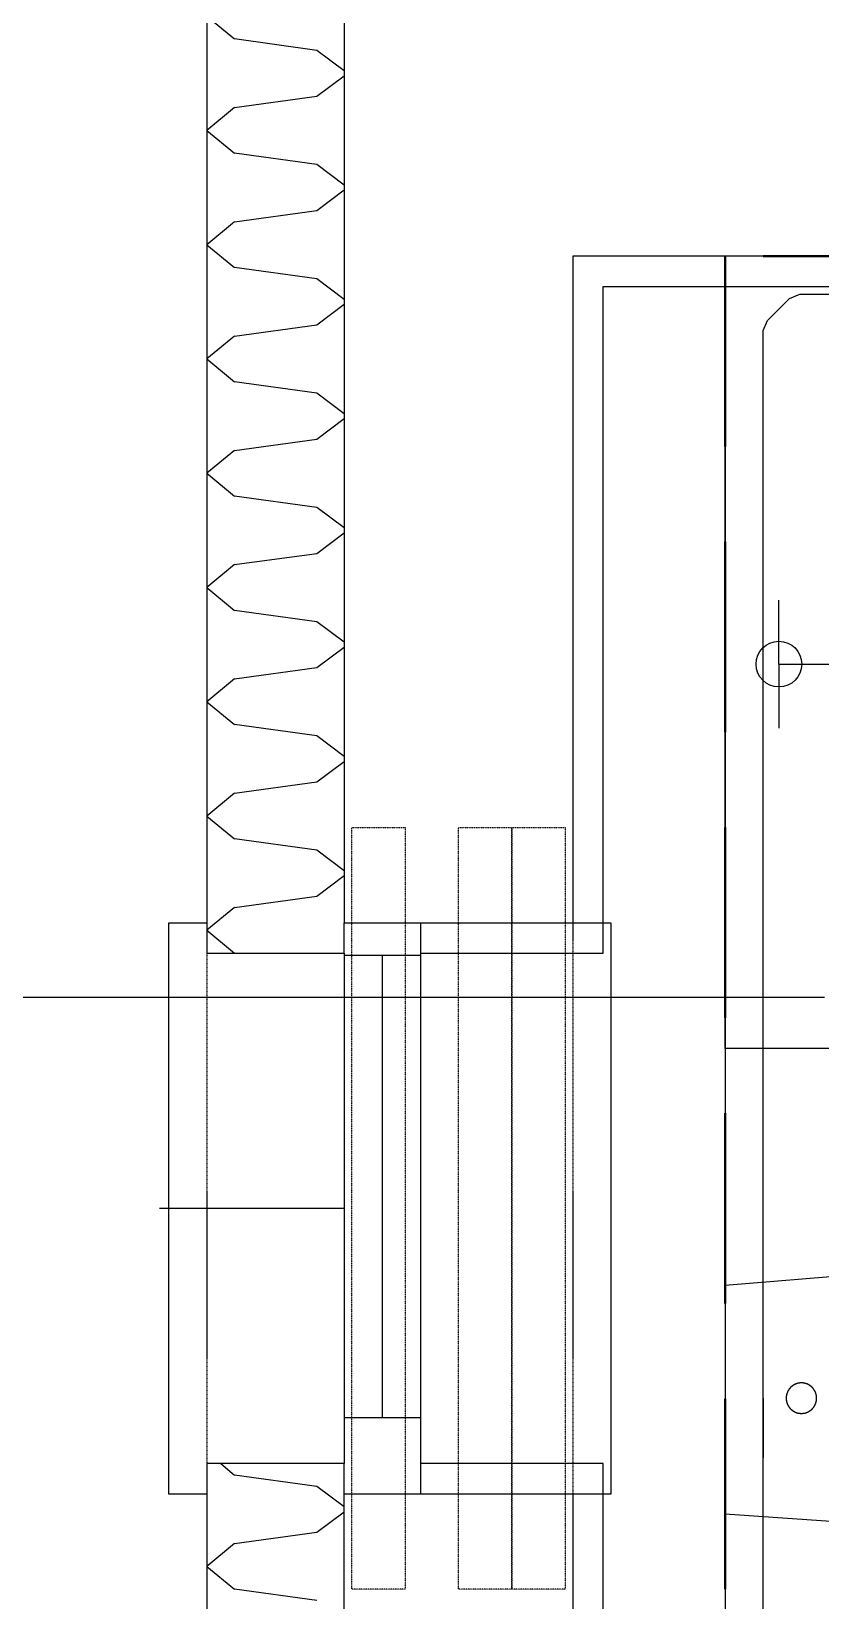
# Model space of a CAD drawing. Header units: millimetres. Extents: x 90740 to 167944, y -39332 to 25855.
# Drawn here: x 99107 to 100143, y 1288 to 3347 of the extents above; entities that cross this region are included whole.
import ezdxf

# ---------------------------------------------------------------- set-up
doc = ezdxf.new("R2010")
doc.units = ezdxf.units.MM
for name, pattern in [('CARKOVANA', [0.21, 0.15, -0.06]), ('DASH', [75, 50, -25]), ('TECKOVANA', [0.06, 0, -0.06])]:
    doc.linetypes.add(name, pattern=pattern)
for name, color, linetype in [('OKRAJOV__DILAT_CIA_PDL', 2, 'Continuous'), ('PODLAHOVKA', 7, 'Continuous'), ('TABU_KY', 7, 'Continuous')]:
    doc.layers.add(name, color=color, linetype=linetype)
doc.layers.add('XR$1$STANDARD', color=252, linetype='Continuous', lineweight=25)

# ---------------------------------------------------------------- blocks, each defined once
blk = doc.blocks.new('A$C90b3fe5d')
at = {"layer": 'XR$1$STANDARD', "linetype": 'Continuous', "lineweight": -2}
for points in [[(98.2, 6798.3), (98.1, 6798.4), (98.2, 6798.5), (98.3, 6798.4)], [(98.2, 6648.3), (98.1, 6648.4), (98.2, 6648.5), (98.3, 6648.4)], [(98.2, 6498.3), (98.1, 6498.4), (98.2, 6498.5), (98.3, 6498.4)], [(98.2, 6348.3), (98.1, 6348.4), (98.2, 6348.5), (98.3, 6348.4)], [(98.2, 6198.3), (98.1, 6198.4), (98.2, 6198.5), (98.3, 6198.4)], [(98.2, 6048.3), (98.1, 6048.4), (98.2, 6048.5), (98.3, 6048.4)], [(98.2, 5898.3), (98.1, 5898.4), (98.2, 5898.5), (98.3, 5898.4)], [(98.2, 5748.3), (98.1, 5748.4), (98.2, 5748.5), (98.3, 5748.4)], [(98.1, 5598.4), (98.2, 5598.5), (98.3, 5598.4)], [(98.2, 4913.3), (98.1, 4913.4), (98.2, 4913.5), (98.3, 4913.4)], [(98.2, 4763.3), (98.1, 4763.4), (98.2, 4763.5), (98.3, 4763.4)]]:
    blk.add_hatch(color=256, dxfattribs=at).paths.add_polyline_path(points, flags=16)
for p, q in [((62.2, 15178.4), (62.2, 5598.4)), ((242.2, 15138.4), (242.2, 5638.4)), ((62.2, 6828.4), (98.2, 6798.4)), ((206.2, 6783.5), (98.2, 6798.4)), ((242.2, 6756.5), (206.2, 6783.5)), ((206.2, 6723.2), (242.2, 6750.2)), ((98.2, 6708.4), (206.2, 6723.2)), ((98.2, 6708.4), (62.2, 6678.4)), ((62.2, 6678.4), (98.2, 6648.4)), ((206.2, 6633.5), (98.2, 6648.4)), ((242.2, 6606.5), (206.2, 6633.5)), ((206.2, 6573.2), (242.2, 6600.2)), ((98.2, 6558.4), (206.2, 6573.2)), ((98.2, 6558.4), (62.2, 6528.4)), ((62.2, 6528.4), (98.2, 6498.4)), ((2542.2, 6513.4), (542.2, 6513.4)), ((542.2, 6513.4), (542.2, 5638.4)), ((742.2, 6513.4), (742.2, 4612.2)), ((206.2, 6483.5), (98.2, 6498.4)), ((242.2, 6456.5), (206.2, 6483.5)), ((582.2, 6473.4), (2502.2, 6473.4)), ((582.2, 5598.4), (582.2, 6473.4)), ((742.2, 6473.4), (1242.2, 6473.4)), ((742.2, 5473.4), (742.2, 6473.4)), ((206.2, 6423.2), (242.2, 6450.2)), ((98.2, 6408.4), (62.2, 6378.4)), ((98.2, 6408.4), (206.2, 6423.2)), ((62.2, 6378.4), (98.2, 6348.4)), ((206.2, 6333.5), (98.2, 6348.4)), ((242.2, 6306.5), (206.2, 6333.5)), ((206.2, 6273.2), (242.2, 6300.2)), ((98.2, 6258.4), (206.2, 6273.2)), ((98.2, 6258.4), (62.2, 6228.4)), ((62.2, 6228.4), (98.2, 6198.4)), ((206.2, 6183.5), (98.2, 6198.4)), ((242.2, 6156.5), (206.2, 6183.5)), ((206.2, 6123.2), (242.2, 6150.2)), ((98.2, 6108.4), (206.2, 6123.2)), ((98.2, 6108.4), (62.2, 6078.4)), ((62.2, 6078.4), (98.2, 6048.4)), ((812.7, 5977.8), (812.7, 6061.8)), ((206.2, 6033.5), (98.2, 6048.4)), ((242.2, 6006.5), (206.2, 6033.5)), ((206.2, 5973.2), (242.2, 6000.2)), ((812.7, 5977.8), (952.7, 5977.8)), ((812.7, 5977.8), (812.7, 5977.8)), ((812.7, 5977.8), (812.7, 5977.8)), ((812.7, 5977.8), (812.7, 5893.8)), ((98.2, 5958.4), (62.2, 5928.4)), ((98.2, 5958.4), (206.2, 5973.2)), ((62.2, 5928.4), (98.2, 5898.4)), ((206.2, 5883.5), (98.2, 5898.4)), ((242.2, 5856.5), (206.2, 5883.5)), ((206.2, 5823.2), (242.2, 5850.2)), ((98.2, 5808.4), (206.2, 5823.2)), ((98.2, 5808.4), (62.2, 5778.4)), ((62.2, 5778.4), (98.2, 5748.4)), ((206.2, 5733.5), (98.2, 5748.4)), ((242.2, 5706.5), (206.2, 5733.5)), ((206.2, 5673.2), (242.2, 5700.2)), ((98.2, 5658.4), (206.2, 5673.2)), ((98.2, 5658.4), (62.2, 5628.4)), ((12.2, 5638.4), (62.2, 5638.4)), ((12.2, 4888.4), (12.2, 5638.4)), ((62.2, 5628.4), (98.2, 5598.4)), ((242.2, 5598.4), (242.2, 5638.4)), ((242.2, 5638.4), (542.2, 5638.4)), ((342.2, 5638.4), (342.2, 4888.4)), ((542.2, 5638.4), (592.2, 5638.4)), ((592.2, 5638.4), (592.2, 4888.4)), ((62.2, 5598.4), (242.2, 5598.4)), ((242.2, 5598.4), (242.2, 4928.4)), ((342.2, 5595.2), (242.2, 5595.2)), ((292.2, 5595.2), (292.2, 4988.4)), ((342.2, 5598.4), (582.2, 5598.4)), ((1242.2, 5473.4), (742.2, 5473.4)), ((242.2, 5263.4), (0, 5263.4)), ((1070.2, 5189.3), (742.2, 5162.2)), ((742.2, 5162.2), (742.2, 4862.2)), ((792.2, 5014.3), (792.2, 5092.6)), ((826.1, 5026.1), (826, 5026)), ((826.2, 5026.2), (826.1, 5026.1)), ((826.3, 5026.4), (826.2, 5026.3)), ((826.2, 5026.3), (826.2, 5026.2)), ((826.4, 5026.5), (826.3, 5026.4)), ((826.5, 5026.6), (826.4, 5026.5)), ((826.6, 5026.7), (826.5, 5026.6)), ((826.7, 5026.9), (826.6, 5026.7)), ((826.6, 5026.7), (826.6, 5026.7)), ((826.8, 5027), (826.7, 5026.9)), ((826.9, 5027.1), (826.8, 5027)), ((826.8, 5027), (826.8, 5027)), ((827, 5027.3), (826.9, 5027.1)), ((827.1, 5027.3), (827, 5027.3)), ((827.2, 5027.4), (827.1, 5027.3)), ((827.3, 5027.5), (827.2, 5027.4)), ((827.4, 5027.7), (827.3, 5027.6)), ((827.3, 5027.6), (827.3, 5027.5)), ((827.5, 5027.8), (827.4, 5027.7)), ((827.6, 5028), (827.5, 5027.8)), ((827.5, 5027.8), (827.5, 5027.8)), ((827.7, 5028.1), (827.6, 5028)), ((827.8, 5028.1), (827.7, 5028.1)), ((827.9, 5028.2), (827.8, 5028.1)), ((828, 5028.3), (827.9, 5028.2)), ((828.1, 5028.5), (828, 5028.4)), ((828, 5028.4), (828, 5028.3)), ((828.3, 5028.6), (828.1, 5028.5)), ((828.4, 5028.7), (828.3, 5028.6)), ((828.3, 5028.6), (828.3, 5028.6)), ((828.5, 5028.8), (828.4, 5028.7)), ((828.7, 5029), (828.5, 5028.9)), ((828.5, 5028.9), (828.5, 5028.8)), ((828.8, 5029.1), (828.7, 5029)), ((828.9, 5029.2), (828.8, 5029.1)), ((828.8, 5029.1), (828.8, 5029.1)), ((829, 5029.3), (828.9, 5029.2)), ((829.1, 5029.3), (829, 5029.3)), ((829.2, 5029.4), (829.1, 5029.3)), ((829.3, 5029.6), (829.2, 5029.4)), ((829.5, 5029.7), (829.3, 5029.6)), ((829.3, 5029.6), (829.3, 5029.6)), ((829.6, 5029.8), (829.5, 5029.7)), ((829.7, 5029.9), (829.6, 5029.8)), ((829.6, 5029.8), (829.6, 5029.8)), ((829.9, 5030), (829.7, 5029.9)), ((830, 5030.1), (829.9, 5030)), ((829.9, 5030), (829.9, 5030)), ((830.2, 5030.2), (830, 5030.1)), ((830.3, 5030.4), (830.2, 5030.3)), ((830.2, 5030.3), (830.2, 5030.2)), ((830.2, 5030.2), (830.2, 5030.2)), ((830.5, 5030.5), (830.3, 5030.4)), ((830.6, 5030.5), (830.5, 5030.5)), ((830.7, 5030.6), (830.6, 5030.5)), ((830.9, 5030.8), (830.7, 5030.6)), ((831.1, 5030.9), (830.9, 5030.8)), ((831.2, 5031), (831.1, 5030.9)), ((831.3, 5031.1), (831.2, 5031)), ((831.4, 5031.1), (831.3, 5031.1)), ((831.6, 5031.2), (831.4, 5031.1)), ((831.7, 5031.3), (831.6, 5031.2)), ((831.8, 5031.3), (831.7, 5031.3)), ((831.9, 5031.4), (831.8, 5031.3)), ((832, 5031.4), (831.9, 5031.4)), ((832.1, 5031.5), (832, 5031.4)), ((832.2, 5031.6), (832.1, 5031.5)), ((832.3, 5031.6), (832.2, 5031.6)), ((832.4, 5031.7), (832.3, 5031.6)), ((832.5, 5031.7), (832.4, 5031.7)), ((832.6, 5031.8), (832.5, 5031.7)), ((832.7, 5031.9), (832.6, 5031.8)), ((832.8, 5031.9), (832.7, 5031.9)), ((832.9, 5032), (832.8, 5031.9)), ((833, 5032), (832.9, 5032)), ((833.1, 5032.1), (833, 5032)), ((833.2, 5032.1), (833.1, 5032.1)), ((833.3, 5032.2), (833.2, 5032.1)), ((833.4, 5032.3), (833.3, 5032.2)), ((833.6, 5032.3), (833.4, 5032.3)), ((833.7, 5032.4), (833.6, 5032.3)), ((833.8, 5032.4), (833.7, 5032.4)), ((833.9, 5032.5), (833.8, 5032.4)), ((834, 5032.5), (833.9, 5032.5)), ((834.1, 5032.6), (834, 5032.5)), ((834.2, 5032.6), (834.1, 5032.6)), ((834.3, 5032.7), (834.2, 5032.6)), ((834.4, 5032.7), (834.3, 5032.7)), ((834.6, 5032.8), (834.4, 5032.7)), ((834.7, 5032.8), (834.6, 5032.8)), ((834.8, 5032.8), (834.7, 5032.8)), ((834.9, 5032.9), (834.8, 5032.8)), ((835, 5032.9), (834.9, 5032.9)), ((835.1, 5033), (835, 5032.9)), ((835.2, 5033), (835.1, 5033)), ((835.4, 5033.1), (835.2, 5033)), ((835.5, 5033.1), (835.4, 5033.1)), ((835.6, 5033.1), (835.5, 5033.1)), ((835.7, 5033.2), (835.6, 5033.1)), ((835.8, 5033.2), (835.7, 5033.2)), ((835.9, 5033.3), (835.8, 5033.2)), ((836, 5033.3), (835.9, 5033.3)), ((836.2, 5033.3), (836, 5033.3)), ((836.3, 5033.4), (836.2, 5033.3)), ((836.4, 5033.4), (836.3, 5033.4)), ((836.5, 5033.5), (836.4, 5033.4)), ((836.6, 5033.5), (836.5, 5033.5)), ((836.8, 5033.5), (836.6, 5033.5)), ((836.9, 5033.6), (836.8, 5033.5)), ((837, 5033.6), (836.9, 5033.6)), ((837.1, 5033.6), (837, 5033.6)), ((837.2, 5033.6), (837.1, 5033.6)), ((837.3, 5033.7), (837.2, 5033.6)), ((837.5, 5033.7), (837.3, 5033.7)), ((837.6, 5033.7), (837.5, 5033.7)), ((837.7, 5033.8), (837.6, 5033.7)), ((837.8, 5033.8), (837.7, 5033.8)), ((838, 5033.8), (837.8, 5033.8)), ((838.1, 5033.8), (838, 5033.8)), ((838.2, 5033.9), (838.1, 5033.8)), ((838.3, 5033.9), (838.2, 5033.9)), ((838.4, 5033.9), (838.3, 5033.9)), ((838.6, 5033.9), (838.4, 5033.9)), ((838.7, 5034), (838.6, 5033.9)), ((838.8, 5034), (838.7, 5034)), ((838.9, 5034), (838.8, 5034)), ((839.1, 5034), (838.9, 5034)), ((839.2, 5034), (839.1, 5034)), ((839.3, 5034.1), (839.2, 5034)), ((839.4, 5034.1), (839.3, 5034.1)), ((839.6, 5034.1), (839.4, 5034.1)), ((839.7, 5034.1), (839.6, 5034.1)), ((839.8, 5034.1), (839.7, 5034.1)), ((839.9, 5034.1), (839.8, 5034.1)), ((840.1, 5034.2), (839.9, 5034.1)), ((840.2, 5034.2), (840.1, 5034.2)), ((840.3, 5034.2), (840.2, 5034.2)), ((840.4, 5034.2), (840.3, 5034.2)), ((840.6, 5034.2), (840.4, 5034.2)), ((840.7, 5034.2), (840.6, 5034.2)), ((840.8, 5034.2), (840.7, 5034.2)), ((840.9, 5034.2), (840.8, 5034.2)), ((841.1, 5034.2), (840.9, 5034.2)), ((841.2, 5034.3), (841.1, 5034.2)), ((841.3, 5034.3), (841.2, 5034.3)), ((841.5, 5034.3), (841.3, 5034.3)), ((841.6, 5034.3), (841.5, 5034.3)), ((841.7, 5034.3), (841.6, 5034.3)), ((841.8, 5034.3), (841.7, 5034.3)), ((842, 5034.3), (841.8, 5034.3)), ((842.1, 5034.3), (842, 5034.3)), ((842.2, 5034.3), (842.1, 5034.3)), ((842.4, 5034.3), (842.2, 5034.3)), ((842.2, 5034.3), (842.2, 5034.3)), ((842.5, 5034.3), (842.4, 5034.3)), ((842.6, 5034.3), (842.5, 5034.3)), ((842.7, 5034.3), (842.6, 5034.3)), ((842.9, 5034.3), (842.7, 5034.3)), ((843, 5034.3), (842.9, 5034.3)), ((843.1, 5034.3), (843, 5034.3)), ((843.3, 5034.3), (843.1, 5034.3)), ((843.4, 5034.2), (843.3, 5034.3)), ((843.5, 5034.2), (843.4, 5034.2)), ((843.6, 5034.2), (843.5, 5034.2)), ((843.8, 5034.2), (843.6, 5034.2)), ((843.9, 5034.2), (843.8, 5034.2)), ((844, 5034.2), (843.9, 5034.2)), ((844.1, 5034.2), (844, 5034.2)), ((844.3, 5034.2), (844.1, 5034.2)), ((844.4, 5034.2), (844.3, 5034.2)), ((844.5, 5034.1), (844.4, 5034.2)), ((844.7, 5034.1), (844.5, 5034.1)), ((844.8, 5034.1), (844.7, 5034.1)), ((844.9, 5034.1), (844.8, 5034.1)), ((845, 5034.1), (844.9, 5034.1)), ((845.1, 5034.1), (845, 5034.1)), ((845.3, 5034), (845.1, 5034.1)), ((845.4, 5034), (845.3, 5034)), ((845.5, 5034), (845.4, 5034)), ((845.6, 5034), (845.5, 5034)), ((845.8, 5034), (845.6, 5034)), ((845.9, 5033.9), (845.8, 5034)), ((846, 5033.9), (845.9, 5033.9)), ((846.1, 5033.9), (846, 5033.9)), ((846.3, 5033.9), (846.1, 5033.9)), ((846.4, 5033.8), (846.3, 5033.9)), ((846.5, 5033.8), (846.4, 5033.8)), ((846.6, 5033.8), (846.5, 5033.8)), ((846.7, 5033.8), (846.6, 5033.8)), ((846.9, 5033.7), (846.7, 5033.8)), ((847, 5033.7), (846.9, 5033.7)), ((847.1, 5033.7), (847, 5033.7)), ((847.2, 5033.6), (847.1, 5033.7)), ((847.3, 5033.6), (847.2, 5033.6)), ((847.5, 5033.6), (847.3, 5033.6)), ((847.6, 5033.6), (847.5, 5033.6)), ((847.7, 5033.5), (847.6, 5033.6)), ((847.8, 5033.5), (847.7, 5033.5)), ((847.9, 5033.5), (847.8, 5033.5)), ((848.1, 5033.4), (847.9, 5033.5)), ((848.2, 5033.4), (848.1, 5033.4)), ((848.3, 5033.3), (848.2, 5033.4)), ((848.4, 5033.3), (848.3, 5033.3)), ((848.5, 5033.3), (848.4, 5033.3)), ((848.6, 5033.2), (848.5, 5033.3)), ((848.8, 5033.2), (848.6, 5033.2)), ((848.9, 5033.1), (848.8, 5033.2)), ((849, 5033.1), (848.9, 5033.1)), ((849.1, 5033.1), (849, 5033.1)), ((849.2, 5033), (849.1, 5033.1)), ((849.3, 5033), (849.2, 5033)), ((849.4, 5032.9), (849.3, 5033)), ((849.6, 5032.9), (849.4, 5032.9)), ((849.7, 5032.8), (849.6, 5032.9)), ((849.8, 5032.8), (849.7, 5032.8)), ((849.9, 5032.8), (849.8, 5032.8)), ((850, 5032.7), (849.9, 5032.8)), ((850.1, 5032.7), (850, 5032.7)), ((850.2, 5032.6), (850.1, 5032.7)), ((850.3, 5032.6), (850.2, 5032.6)), ((850.5, 5032.5), (850.3, 5032.6)), ((850.6, 5032.5), (850.5, 5032.5)), ((850.7, 5032.4), (850.6, 5032.5)), ((850.8, 5032.4), (850.7, 5032.4)), ((850.9, 5032.3), (850.8, 5032.4)), ((851, 5032.3), (850.9, 5032.3)), ((851.1, 5032.2), (851, 5032.3)), ((851.2, 5032.1), (851.1, 5032.2)), ((851.3, 5032.1), (851.2, 5032.1)), ((851.4, 5032), (851.3, 5032.1)), ((851.5, 5032), (851.4, 5032)), ((851.7, 5031.9), (851.5, 5032)), ((851.8, 5031.9), (851.7, 5031.9)), ((851.9, 5031.8), (851.8, 5031.9)), ((852, 5031.7), (851.9, 5031.8)), ((852.1, 5031.7), (852, 5031.7)), ((852.2, 5031.6), (852.1, 5031.7)), ((852.3, 5031.6), (852.2, 5031.6)), ((852.4, 5031.5), (852.3, 5031.6)), ((852.5, 5031.4), (852.4, 5031.5)), ((852.6, 5031.4), (852.5, 5031.4)), ((852.7, 5031.3), (852.6, 5031.4)), ((852.8, 5031.3), (852.7, 5031.3)), ((852.9, 5031.2), (852.8, 5031.3)), ((853, 5031.1), (852.9, 5031.2)), ((852.9, 5031.2), (852.9, 5031.2)), ((853.1, 5031), (853, 5031.1)), ((853, 5031.1), (853, 5031.1)), ((853.2, 5031), (853.1, 5031)), ((853.3, 5031), (853.2, 5031)), ((853.4, 5030.9), (853.3, 5031)), ((853.5, 5030.8), (853.4, 5030.9)), ((853.7, 5030.7), (853.5, 5030.8)), ((853.5, 5030.8), (853.5, 5030.8)), ((853.8, 5030.6), (853.7, 5030.7)), ((854, 5030.5), (853.8, 5030.6)), ((853.8, 5030.6), (853.8, 5030.6)), ((854.1, 5030.4), (854, 5030.5)), ((854.3, 5030.3), (854.1, 5030.4)), ((854.1, 5030.4), (854.1, 5030.4)), ((854.4, 5030.2), (854.3, 5030.3)), ((854.4, 5030.1), (854.4, 5030.2)), ((854.5, 5030), (854.4, 5030.1)), ((854.7, 5029.9), (854.5, 5030)), ((854.8, 5029.8), (854.7, 5029.9)), ((854.7, 5029.9), (854.7, 5029.9)), ((854.9, 5029.7), (854.8, 5029.8)), ((855, 5029.7), (854.9, 5029.7)), ((855.1, 5029.6), (855, 5029.7)), ((855.2, 5029.5), (855.1, 5029.6)), ((855.3, 5029.5), (855.2, 5029.5)), ((855.4, 5029.4), (855.3, 5029.5)), ((855.5, 5029.2), (855.4, 5029.4)), ((855.6, 5029.1), (855.5, 5029.2)), ((855.5, 5029.2), (855.5, 5029.2)), ((855.8, 5029), (855.6, 5029.1)), ((855.9, 5028.9), (855.8, 5029)), ((855.8, 5029), (855.8, 5029)), ((856, 5028.8), (855.9, 5028.9)), ((856.1, 5028.7), (856, 5028.8)), ((856.2, 5028.6), (856.1, 5028.7)), ((856.3, 5028.5), (856.2, 5028.6)), ((856.4, 5028.4), (856.3, 5028.5)), ((856.3, 5028.5), (856.3, 5028.5)), ((856.5, 5028.3), (856.4, 5028.4)), ((856.6, 5028.2), (856.5, 5028.3)), ((856.7, 5028.1), (856.6, 5028.2)), ((856.8, 5028), (856.7, 5028.1)), ((856.9, 5027.8), (856.8, 5028)), ((856.8, 5028), (856.8, 5028)), ((857, 5027.7), (856.9, 5027.8)), ((857.1, 5027.7), (857, 5027.7)), ((857.2, 5027.6), (857.1, 5027.7)), ((857.3, 5027.5), (857.2, 5027.6)), ((857.3, 5027.4), (857.3, 5027.5)), ((857.4, 5027.3), (857.3, 5027.4)), ((857.5, 5027.2), (857.4, 5027.3)), ((857.6, 5027), (857.5, 5027.2)), ((857.5, 5027.2), (857.5, 5027.2)), ((857.7, 5026.9), (857.6, 5027)), ((857.8, 5026.9), (857.7, 5026.9)), ((857.9, 5026.8), (857.8, 5026.9)), ((858, 5026.6), (857.9, 5026.8)), ((858.1, 5026.5), (858, 5026.6)), ((858, 5026.6), (858, 5026.6)), ((858.2, 5026.3), (858.1, 5026.5)), ((858.3, 5026.2), (858.2, 5026.3)), ((858.2, 5026.3), (858.2, 5026.3)), ((858.2, 5026.3), (858.2, 5026.3)), ((858.4, 5026), (858.3, 5026.2)), ((792.2, 5014.3), (792.2, 4936)), ((822.3, 5015.3), (822.2, 5015.2)), ((822.2, 5015.2), (822.2, 5015)), ((822.2, 5015), (822.2, 5014.9)), ((822.2, 5014.9), (822.2, 5014.8)), ((822.2, 5014.8), (822.2, 5014.7)), ((822.2, 5014.7), (822.2, 5014.5)), ((822.2, 5014.5), (822.2, 5014.4)), ((822.2, 5014.4), (822.2, 5014.3)), ((822.2, 5014.3), (822.2, 5014.1)), ((822.2, 5014.1), (822.2, 5014)), ((822.2, 5014), (822.2, 5013.9)), ((822.2, 5013.9), (822.2, 5013.8)), ((822.2, 5013.8), (822.2, 5013.6)), ((822.2, 5013.6), (822.2, 5013.5)), ((822.2, 5013.5), (822.2, 5013.4)), ((822.2, 5013.4), (822.3, 5013.2)), ((822.4, 5016.6), (822.3, 5016.4)), ((822.3, 5016.4), (822.3, 5016.3)), ((822.3, 5016.3), (822.3, 5016.2)), ((822.3, 5016.2), (822.3, 5016.1)), ((822.3, 5016.1), (822.3, 5015.9)), ((822.3, 5015.9), (822.3, 5015.8)), ((822.3, 5015.8), (822.3, 5015.7)), ((822.3, 5015.7), (822.3, 5015.6)), ((822.3, 5015.6), (822.3, 5015.4)), ((822.3, 5015.4), (822.3, 5015.3)), ((822.3, 5013.2), (822.3, 5013.1)), ((822.3, 5013.1), (822.3, 5013)), ((822.3, 5013), (822.3, 5012.9)), ((822.3, 5012.9), (822.3, 5012.7)), ((822.3, 5012.7), (822.3, 5012.6)), ((822.3, 5012.6), (822.3, 5012.5)), ((822.3, 5012.5), (822.3, 5012.4)), ((822.3, 5012.4), (822.3, 5012.2)), ((822.3, 5012.2), (822.3, 5012.1)), ((822.3, 5012.1), (822.4, 5012)), ((822.5, 5017.3), (822.4, 5017.2)), ((822.4, 5017.2), (822.4, 5017.1)), ((822.4, 5017.1), (822.4, 5016.9)), ((822.4, 5016.9), (822.4, 5016.8)), ((822.4, 5016.8), (822.4, 5016.7)), ((822.4, 5016.7), (822.4, 5016.6)), ((822.4, 5012), (822.4, 5011.9)), ((822.4, 5011.9), (822.4, 5011.7)), ((822.4, 5011.7), (822.4, 5011.6)), ((822.4, 5011.6), (822.4, 5011.5)), ((822.4, 5011.5), (822.4, 5011.4)), ((822.4, 5011.4), (822.5, 5011.2)), ((822.6, 5017.9), (822.5, 5017.8)), ((822.5, 5017.8), (822.5, 5017.7)), ((822.5, 5017.7), (822.5, 5017.6)), ((822.5, 5017.6), (822.5, 5017.4)), ((822.5, 5017.4), (822.5, 5017.3)), ((822.5, 5011.2), (822.5, 5011.1)), ((822.5, 5011.1), (822.5, 5011)), ((822.5, 5011), (822.5, 5010.9)), ((822.5, 5010.9), (822.5, 5010.7)), ((822.5, 5010.7), (822.6, 5010.6)), ((822.7, 5018.4), (822.6, 5018.3)), ((822.6, 5018.3), (822.6, 5018.2)), ((822.6, 5018.2), (822.6, 5018.1)), ((822.6, 5018.1), (822.6, 5017.9)), ((822.6, 5010.6), (822.6, 5010.5)), ((822.6, 5010.5), (822.6, 5010.4)), ((822.6, 5010.4), (822.6, 5010.2)), ((822.6, 5010.2), (822.7, 5010.1)), ((822.8, 5018.9), (822.7, 5018.8)), ((822.7, 5018.8), (822.7, 5018.7)), ((822.7, 5018.7), (822.7, 5018.5)), ((822.7, 5018.5), (822.7, 5018.4)), ((822.7, 5010.1), (822.7, 5010)), ((822.7, 5010), (822.7, 5009.9)), ((822.7, 5009.9), (822.7, 5009.8)), ((822.7, 5009.8), (822.8, 5009.6)), ((822.9, 5019.3), (822.8, 5019.2)), ((822.8, 5019.2), (822.8, 5019)), ((822.8, 5019), (822.8, 5018.9)), ((822.8, 5009.6), (822.8, 5009.5)), ((822.8, 5009.5), (822.8, 5009.4)), ((822.8, 5009.4), (822.9, 5009.3)), ((823, 5019.6), (822.9, 5019.5)), ((822.9, 5019.5), (822.9, 5019.4)), ((822.9, 5019.4), (822.9, 5019.3)), ((822.9, 5009.3), (822.9, 5009.2)), ((822.9, 5009.2), (822.9, 5009)), ((822.9, 5009), (823, 5008.9)), ((823.1, 5020), (823, 5019.9)), ((823, 5019.9), (823, 5019.8)), ((823, 5019.8), (823, 5019.6)), ((823, 5008.9), (823, 5008.8)), ((823, 5008.8), (823, 5008.7)), ((823, 5008.7), (823.1, 5008.6)), ((823.2, 5020.3), (823.1, 5020.2)), ((823.1, 5020.2), (823.1, 5020.1)), ((823.1, 5020.1), (823.1, 5020)), ((823.1, 5008.6), (823.1, 5008.4)), ((823.1, 5008.4), (823.1, 5008.3)), ((823.1, 5008.3), (823.2, 5008.2)), ((823.3, 5020.7), (823.2, 5020.6)), ((823.2, 5020.6), (823.2, 5020.5)), ((823.2, 5020.5), (823.2, 5020.3)), ((823.2, 5008.2), (823.2, 5008.1)), ((823.2, 5008.1), (823.2, 5008)), ((823.2, 5008), (823.3, 5007.9)), ((823.4, 5020.9), (823.3, 5020.8)), ((823.3, 5020.8), (823.3, 5020.7)), ((823.3, 5007.9), (823.3, 5007.7)), ((823.3, 5007.7), (823.4, 5007.6)), ((823.5, 5021.3), (823.4, 5021.2)), ((823.4, 5021.2), (823.4, 5021)), ((823.4, 5021), (823.4, 5020.9)), ((823.4, 5007.6), (823.4, 5007.5)), ((823.4, 5007.5), (823.4, 5007.4)), ((823.4, 5007.4), (823.5, 5007.3)), ((823.6, 5021.5), (823.5, 5021.4)), ((823.5, 5021.4), (823.5, 5021.3)), ((823.5, 5007.3), (823.5, 5007.2)), ((823.5, 5007.2), (823.6, 5007.1)), ((823.7, 5021.7), (823.6, 5021.6)), ((823.6, 5021.6), (823.6, 5021.5)), ((823.6, 5007.1), (823.6, 5006.9)), ((823.6, 5006.9), (823.7, 5006.8)), ((823.8, 5021.9), (823.7, 5021.8)), ((823.7, 5021.8), (823.7, 5021.7)), ((823.7, 5006.8), (823.7, 5006.7)), ((823.7, 5006.7), (823.8, 5006.6)), ((823.9, 5022.3), (823.8, 5022.2)), ((823.8, 5022.2), (823.8, 5022.1)), ((823.8, 5022.1), (823.8, 5021.9)), ((823.8, 5006.6), (823.8, 5006.5)), ((823.8, 5006.5), (823.8, 5006.4)), ((823.8, 5006.4), (823.9, 5006.3)), ((824, 5022.5), (823.9, 5022.4)), ((823.9, 5022.4), (823.9, 5022.3)), ((823.9, 5006.3), (823.9, 5006.2)), ((823.9, 5006.2), (824, 5006)), ((824.1, 5022.7), (824, 5022.6)), ((824, 5022.6), (824, 5022.5)), ((824, 5006), (824, 5005.9)), ((824, 5005.9), (824.1, 5005.8)), ((824.2, 5022.9), (824.1, 5022.8)), ((824.1, 5022.8), (824.1, 5022.7)), ((824.1, 5005.8), (824.1, 5005.7)), ((824.1, 5005.7), (824.2, 5005.6)), ((824.3, 5023.1), (824.2, 5022.9)), ((824.2, 5005.6), (824.3, 5005.5)), ((824.4, 5023.3), (824.3, 5023.2)), ((824.3, 5023.2), (824.3, 5023.1)), ((824.3, 5005.5), (824.3, 5005.4)), ((824.5, 5023.5), (824.4, 5023.4)), ((824.4, 5023.4), (824.4, 5023.3)), ((824.6, 5023.7), (824.5, 5023.6)), ((824.5, 5023.6), (824.5, 5023.5)), ((824.7, 5023.9), (824.6, 5023.8)), ((824.6, 5023.8), (824.6, 5023.7)), ((824.8, 5024), (824.7, 5023.9)), ((824.9, 5024.2), (824.8, 5024.1)), ((824.8, 5024.1), (824.8, 5024)), ((825, 5024.4), (824.9, 5024.3)), ((824.9, 5024.3), (824.9, 5024.2)), ((825.1, 5024.5), (825, 5024.4)), ((825.2, 5024.7), (825.1, 5024.6)), ((825.1, 5024.6), (825.1, 5024.5)), ((825.3, 5024.9), (825.2, 5024.7)), ((825.4, 5025), (825.3, 5025)), ((825.3, 5025), (825.3, 5025)), ((825.3, 5025), (825.3, 5024.9)), ((825.5, 5025.2), (825.4, 5025.1)), ((825.4, 5025.1), (825.4, 5025)), ((825.6, 5025.3), (825.5, 5025.3)), ((825.5, 5025.3), (825.5, 5025.2)), ((825.7, 5025.6), (825.6, 5025.4)), ((825.6, 5025.4), (825.6, 5025.3)), ((825.8, 5025.7), (825.7, 5025.6)), ((825.7, 5025.6), (825.7, 5025.6)), ((825.9, 5025.8), (825.8, 5025.7)), ((826, 5026), (825.9, 5025.9)), ((825.9, 5025.9), (825.9, 5025.8)), ((858.5, 5025.9), (858.4, 5026)), ((858.6, 5025.8), (858.5, 5025.9)), ((858.7, 5025.6), (858.6, 5025.8)), ((858.9, 5025.4), (858.7, 5025.6)), ((858.9, 5025.3), (858.9, 5025.4)), ((859, 5025.2), (858.9, 5025.3)), ((859.1, 5025.1), (859, 5025.2)), ((859.1, 5025), (859.1, 5025.1)), ((859.2, 5024.9), (859.1, 5025)), ((859.3, 5024.7), (859.2, 5024.9)), ((859.3, 5024.6), (859.3, 5024.7)), ((859.4, 5024.5), (859.3, 5024.6)), ((859.5, 5024.4), (859.4, 5024.5)), ((859.5, 5024.3), (859.5, 5024.4)), ((859.6, 5024.2), (859.5, 5024.3)), ((859.6, 5024.1), (859.6, 5024.2)), ((859.7, 5024), (859.6, 5024.1)), ((859.8, 5023.9), (859.7, 5024)), ((859.8, 5023.8), (859.8, 5023.9)), ((859.9, 5023.7), (859.8, 5023.8)), ((859.9, 5023.6), (859.9, 5023.7)), ((860, 5023.5), (859.9, 5023.6)), ((860, 5023.4), (860, 5023.5)), ((860.1, 5023.3), (860, 5023.4)), ((860.1, 5023.2), (860.1, 5023.3)), ((860.2, 5023.1), (860.1, 5023.2)), ((860.1, 5005.4), (860.2, 5005.5)), ((860.3, 5022.9), (860.2, 5023.1)), ((860.2, 5005.5), (860.3, 5005.6)), ((860.3, 5022.8), (860.3, 5022.9)), ((860.4, 5022.7), (860.3, 5022.8)), ((860.3, 5005.7), (860.4, 5005.8)), ((860.3, 5005.6), (860.3, 5005.7)), ((860.4, 5022.6), (860.4, 5022.7)), ((860.5, 5022.5), (860.4, 5022.6)), ((860.4, 5005.9), (860.5, 5006)), ((860.4, 5005.8), (860.4, 5005.9)), ((860.5, 5022.4), (860.5, 5022.5)), ((860.6, 5022.3), (860.5, 5022.4)), ((860.5, 5006.2), (860.6, 5006.3)), ((860.5, 5006), (860.5, 5006.2)), ((860.6, 5022.2), (860.6, 5022.3)), ((860.7, 5022.1), (860.6, 5022.2)), ((860.6, 5006.4), (860.7, 5006.5)), ((860.6, 5006.3), (860.6, 5006.4)), ((860.7, 5021.9), (860.7, 5022.1)), ((860.8, 5021.8), (860.7, 5021.9)), ((860.7, 5006.6), (860.8, 5006.7)), ((860.7, 5006.5), (860.7, 5006.6)), ((860.8, 5021.7), (860.8, 5021.8)), ((860.8, 5021.6), (860.8, 5021.7)), ((860.9, 5021.5), (860.8, 5021.6)), ((860.8, 5006.9), (860.9, 5007.1)), ((860.8, 5006.8), (860.8, 5006.9)), ((860.8, 5006.7), (860.8, 5006.8)), ((860.9, 5021.4), (860.9, 5021.5)), ((861, 5021.3), (860.9, 5021.4)), ((860.9, 5007.2), (861, 5007.3)), ((860.9, 5007.1), (860.9, 5007.2)), ((861, 5021.2), (861, 5021.3)), ((861.1, 5021), (861, 5021.2)), ((861, 5007.4), (861.1, 5007.5)), ((861, 5007.3), (861, 5007.4)), ((861.1, 5020.9), (861.1, 5021)), ((861.1, 5020.8), (861.1, 5020.9)), ((861.2, 5020.7), (861.1, 5020.8)), ((861.1, 5007.7), (861.2, 5007.9)), ((861.1, 5007.6), (861.1, 5007.7)), ((861.1, 5007.5), (861.1, 5007.6)), ((861.2, 5020.6), (861.2, 5020.7)), ((861.3, 5020.5), (861.2, 5020.6)), ((861.2, 5008), (861.3, 5008.1)), ((861.2, 5007.9), (861.2, 5008)), ((861.3, 5020.3), (861.3, 5020.5)), ((861.3, 5020.2), (861.3, 5020.3)), ((861.4, 5020.1), (861.3, 5020.2)), ((861.3, 5008.3), (861.4, 5008.4)), ((861.3, 5008.2), (861.3, 5008.3)), ((861.3, 5008.1), (861.3, 5008.2)), ((861.4, 5020), (861.4, 5020.1)), ((861.4, 5019.9), (861.4, 5020)), ((861.5, 5019.8), (861.4, 5019.9)), ((861.4, 5008.7), (861.5, 5008.8)), ((861.4, 5008.6), (861.4, 5008.7)), ((861.4, 5008.4), (861.4, 5008.6)), ((861.5, 5019.6), (861.5, 5019.8)), ((861.5, 5019.5), (861.5, 5019.6)), ((861.6, 5019.4), (861.5, 5019.5)), ((861.5, 5009), (861.6, 5009.2)), ((861.5, 5008.9), (861.5, 5009)), ((861.5, 5008.8), (861.5, 5008.9)), ((861.6, 5019.3), (861.6, 5019.4)), ((861.6, 5019.2), (861.6, 5019.3)), ((861.7, 5019), (861.6, 5019.2)), ((861.6, 5009.4), (861.7, 5009.5)), ((861.6, 5009.3), (861.6, 5009.4)), ((861.6, 5009.2), (861.6, 5009.3)), ((861.7, 5018.9), (861.7, 5019)), ((861.7, 5018.8), (861.7, 5018.9)), ((861.7, 5018.7), (861.7, 5018.8)), ((861.8, 5018.5), (861.7, 5018.7)), ((861.7, 5009.9), (861.8, 5010)), ((861.7, 5009.8), (861.7, 5009.9)), ((861.7, 5009.6), (861.7, 5009.8)), ((861.7, 5009.5), (861.7, 5009.6)), ((861.8, 5018.4), (861.8, 5018.5)), ((861.8, 5018.3), (861.8, 5018.4)), ((861.8, 5018.2), (861.8, 5018.3)), ((861.9, 5018.1), (861.8, 5018.2)), ((861.8, 5010.4), (861.9, 5010.5)), ((861.8, 5010.2), (861.8, 5010.4)), ((861.8, 5010.1), (861.8, 5010.2)), ((861.8, 5010), (861.8, 5010.1)), ((861.9, 5017.9), (861.9, 5018.1)), ((861.9, 5017.8), (861.9, 5017.9)), ((861.9, 5017.7), (861.9, 5017.8)), ((862, 5017.6), (861.9, 5017.7)), ((861.9, 5010.9), (862, 5011)), ((861.9, 5010.7), (861.9, 5010.9)), ((861.9, 5010.6), (861.9, 5010.7)), ((861.9, 5010.5), (861.9, 5010.6)), ((862, 5017.4), (862, 5017.6)), ((862, 5017.3), (862, 5017.4)), ((862, 5017.2), (862, 5017.3)), ((862, 5017.1), (862, 5017.2)), ((862.1, 5016.9), (862, 5017.1)), ((862, 5011.5), (862.1, 5011.6)), ((862, 5011.4), (862, 5011.5)), ((862, 5011.2), (862, 5011.4)), ((862, 5011.1), (862, 5011.2)), ((862, 5011), (862, 5011.1)), ((862.1, 5016.8), (862.1, 5016.9)), ((862.1, 5016.7), (862.1, 5016.8)), ((862.1, 5016.6), (862.1, 5016.7)), ((862.1, 5016.4), (862.1, 5016.6)), ((862.1, 5016.3), (862.1, 5016.4)), ((862.1, 5016.2), (862.1, 5016.3)), ((862.1, 5016.1), (862.1, 5016.2)), ((862.2, 5015.9), (862.1, 5016.1)), ((862.1, 5012.5), (862.2, 5012.6)), ((862.1, 5012.4), (862.1, 5012.5)), ((862.1, 5012.2), (862.1, 5012.4)), ((862.1, 5012.1), (862.1, 5012.2)), ((862.1, 5012), (862.1, 5012.1)), ((862.1, 5011.9), (862.1, 5012)), ((862.1, 5011.7), (862.1, 5011.9)), ((862.1, 5011.6), (862.1, 5011.7)), ((862.2, 5015.8), (862.2, 5015.9)), ((862.2, 5015.7), (862.2, 5015.8)), ((862.2, 5015.6), (862.2, 5015.7)), ((862.2, 5015.4), (862.2, 5015.6)), ((862.2, 5015.3), (862.2, 5015.4)), ((862.2, 5015.2), (862.2, 5015.3)), ((862.2, 5015), (862.2, 5015.2)), ((862.2, 5014.9), (862.2, 5015)), ((862.2, 5014.8), (862.2, 5014.9)), ((862.2, 5014.7), (862.2, 5014.8)), ((862.2, 5014.5), (862.2, 5014.7)), ((862.2, 5014.4), (862.2, 5014.5)), ((862.2, 5014.3), (862.2, 5014.4)), ((862.2, 5014.1), (862.2, 5014.3)), ((862.2, 5014), (862.2, 5014.1)), ((862.2, 5013.9), (862.2, 5014)), ((862.2, 5013.8), (862.2, 5013.9)), ((862.2, 5013.6), (862.2, 5013.8)), ((862.2, 5013.5), (862.2, 5013.6)), ((862.2, 5013.4), (862.2, 5013.5)), ((862.2, 5013.2), (862.2, 5013.4)), ((862.2, 5013.1), (862.2, 5013.2)), ((862.2, 5013), (862.2, 5013.1)), ((862.2, 5012.9), (862.2, 5013)), ((862.2, 5012.7), (862.2, 5012.9)), ((862.2, 5012.6), (862.2, 5012.7)), ((342.2, 4988.4), (242.2, 4988.4)), ((824.3, 5005.4), (824.4, 5005.3)), ((824.4, 5005.3), (824.4, 5005.2)), ((824.4, 5005.2), (824.5, 5005.1)), ((824.5, 5005.1), (824.5, 5005)), ((824.5, 5005), (824.6, 5004.8)), ((824.6, 5004.8), (824.6, 5004.7)), ((824.6, 5004.7), (824.7, 5004.6)), ((824.7, 5004.6), (824.8, 5004.5)), ((824.8, 5004.5), (824.8, 5004.4)), ((824.8, 5004.4), (824.9, 5004.3)), ((824.9, 5004.3), (824.9, 5004.2)), ((824.9, 5004.2), (825, 5004.1)), ((825, 5004.1), (825.1, 5004)), ((825.1, 5004), (825.1, 5003.9)), ((825.1, 5003.9), (825.2, 5003.8)), ((825.2, 5003.8), (825.3, 5003.7)), ((825.3, 5003.7), (825.3, 5003.6)), ((825.3, 5003.6), (825.4, 5003.5)), ((825.4, 5003.5), (825.4, 5003.4)), ((825.4, 5003.4), (825.5, 5003.3)), ((825.5, 5003.3), (825.6, 5003.2)), ((825.6, 5003.2), (825.7, 5003)), ((825.7, 5003), (825.9, 5002.7)), ((825.9, 5002.7), (826, 5002.6)), ((826, 5002.6), (826, 5002.5)), ((826, 5002.5), (826.1, 5002.4)), ((826.1, 5002.4), (826.2, 5002.3)), ((826.2, 5002.3), (826.3, 5002.2)), ((826.3, 5002.2), (826.3, 5002.2)), ((826.3, 5002.2), (826.4, 5002.1)), ((826.4, 5002.1), (826.5, 5002)), ((826.5, 5002), (826.5, 5001.9)), ((826.5, 5001.9), (826.6, 5001.8)), ((826.6, 5001.8), (826.7, 5001.7)), ((826.7, 5001.7), (826.7, 5001.6)), ((826.7, 5001.6), (826.8, 5001.5)), ((826.8, 5001.5), (826.9, 5001.4)), ((826.9, 5001.4), (827, 5001.4)), ((827, 5001.4), (827.1, 5001.2)), ((827.1, 5001.2), (827.2, 5001.1)), ((827.2, 5001.1), (827.2, 5001.1)), ((827.2, 5001.1), (827.3, 5001)), ((827.3, 5001), (827.4, 5000.9)), ((827.4, 5000.9), (827.4, 5000.8)), ((827.4, 5000.8), (827.5, 5000.7)), ((827.5, 5000.7), (827.6, 5000.6)), ((827.6, 5000.6), (827.7, 5000.6)), ((827.7, 5000.6), (827.8, 5000.4)), ((827.8, 5000.4), (827.9, 5000.3)), ((827.9, 5000.3), (827.9, 5000.3)), ((827.9, 5000.3), (828, 5000.2)), ((828, 5000.2), (828.1, 5000.1)), ((828.1, 5000.1), (828.2, 5000)), ((828.2, 5000), (828.3, 4999.9)), ((828.3, 4999.9), (828.4, 4999.8)), ((828.4, 4999.8), (828.4, 4999.8)), ((828.4, 4999.8), (828.6, 4999.7)), ((828.6, 4999.7), (828.7, 4999.6)), ((828.7, 4999.6), (828.7, 4999.5)), ((828.7, 4999.5), (828.8, 4999.4)), ((828.8, 4999.4), (828.9, 4999.3)), ((828.9, 4999.3), (829, 4999.3)), ((829, 4999.3), (829.1, 4999.2)), ((829.1, 4999.2), (829.2, 4999.1)), ((829.2, 4999.1), (829.2, 4999.1)), ((829.2, 4999.1), (829.4, 4999)), ((829.4, 4999), (829.5, 4998.9)), ((829.5, 4998.9), (829.5, 4998.8)), ((829.5, 4998.8), (829.6, 4998.7)), ((829.6, 4998.7), (829.8, 4998.6)), ((829.8, 4998.6), (829.8, 4998.6)), ((829.8, 4998.6), (829.9, 4998.5)), ((829.9, 4998.5), (830, 4998.4)), ((830, 4998.4), (830.1, 4998.4)), ((830.1, 4998.4), (830.2, 4998.3)), ((830.2, 4998.3), (830.3, 4998.2)), ((830.3, 4998.2), (830.4, 4998.2)), ((830.4, 4998.2), (830.5, 4998.1)), ((830.5, 4998.1), (830.6, 4998)), ((830.6, 4998), (830.7, 4998)), ((830.7, 4998), (830.8, 4997.9)), ((830.8, 4997.9), (830.9, 4997.8)), ((830.9, 4997.8), (831, 4997.8)), ((831, 4997.8), (831.1, 4997.7)), ((831.1, 4997.7), (831.2, 4997.6)), ((831.2, 4997.6), (831.2, 4997.6)), ((831.2, 4997.6), (831.3, 4997.5)), ((831.3, 4997.5), (831.4, 4997.4)), ((831.4, 4997.4), (831.5, 4997.4)), ((831.5, 4997.4), (831.5, 4997.4)), ((831.5, 4997.4), (831.6, 4997.4)), ((831.6, 4997.4), (831.7, 4997.3)), ((831.7, 4997.3), (831.8, 4997.2)), ((831.8, 4997.2), (831.9, 4997.2)), ((831.9, 4997.2), (832, 4997.1)), ((832, 4997.1), (832.1, 4997)), ((832.1, 4997), (832.2, 4997)), ((832.2, 4997), (832.3, 4996.9)), ((832.3, 4996.9), (832.4, 4996.9)), ((832.4, 4996.9), (832.5, 4996.8)), ((832.5, 4996.8), (832.6, 4996.7)), ((832.6, 4996.7), (832.7, 4996.7)), ((832.7, 4996.7), (832.8, 4996.6)), ((832.8, 4996.6), (832.9, 4996.6)), ((832.9, 4996.6), (833, 4996.5)), ((833, 4996.5), (833.1, 4996.5)), ((833.1, 4996.5), (833.2, 4996.4)), ((833.2, 4996.4), (833.3, 4996.4)), ((833.3, 4996.4), (833.4, 4996.3)), ((833.4, 4996.3), (833.6, 4996.2)), ((833.6, 4996.2), (833.7, 4996.2)), ((833.7, 4996.2), (833.8, 4996.1)), ((833.8, 4996.1), (833.9, 4996.1)), ((833.9, 4996.1), (834, 4996)), ((834, 4996), (834.1, 4996)), ((834.1, 4996), (834.2, 4995.9)), ((834.2, 4995.9), (834.3, 4995.9)), ((834.3, 4995.9), (834.4, 4995.8)), ((834.4, 4995.8), (834.6, 4995.8)), ((834.6, 4995.8), (834.7, 4995.8)), ((834.7, 4995.8), (834.8, 4995.7)), ((834.8, 4995.7), (834.9, 4995.7)), ((834.9, 4995.7), (835, 4995.6)), ((835, 4995.6), (835.1, 4995.6)), ((835.1, 4995.6), (835.2, 4995.5)), ((835.2, 4995.5), (835.4, 4995.5)), ((835.4, 4995.5), (835.5, 4995.4)), ((835.5, 4995.4), (835.6, 4995.4)), ((835.6, 4995.4), (835.7, 4995.4)), ((835.7, 4995.4), (835.8, 4995.3)), ((835.8, 4995.3), (835.9, 4995.3)), ((835.9, 4995.3), (836, 4995.2)), ((836, 4995.2), (836.2, 4995.2)), ((836.2, 4995.2), (836.3, 4995.2)), ((836.3, 4995.2), (836.4, 4995.1)), ((836.4, 4995.1), (836.5, 4995.1)), ((836.5, 4995.1), (836.6, 4995.1)), ((836.6, 4995.1), (836.8, 4995)), ((836.8, 4995), (836.9, 4995)), ((836.9, 4995), (837, 4995)), ((837, 4995), (837.1, 4994.9)), ((837.1, 4994.9), (837.2, 4994.9)), ((837.2, 4994.9), (837.3, 4994.9)), ((837.3, 4994.9), (837.5, 4994.8)), ((837.5, 4994.8), (837.6, 4994.8)), ((837.6, 4994.8), (837.7, 4994.8)), ((837.7, 4994.8), (837.8, 4994.8)), ((837.8, 4994.8), (838, 4994.7)), ((838, 4994.7), (838.1, 4994.7)), ((838.1, 4994.7), (838.2, 4994.7)), ((838.2, 4994.7), (838.3, 4994.7)), ((838.3, 4994.7), (838.4, 4994.6)), ((838.4, 4994.6), (838.6, 4994.6)), ((838.6, 4994.6), (838.7, 4994.6)), ((838.7, 4994.6), (838.8, 4994.6)), ((838.8, 4994.6), (838.9, 4994.5)), ((838.9, 4994.5), (839.1, 4994.5)), ((839.1, 4994.5), (839.2, 4994.5)), ((839.2, 4994.5), (839.3, 4994.5)), ((839.3, 4994.5), (839.4, 4994.5)), ((839.4, 4994.5), (839.6, 4994.5)), ((839.6, 4994.5), (839.7, 4994.4)), ((839.7, 4994.4), (839.8, 4994.4)), ((839.8, 4994.4), (839.9, 4994.4)), ((839.9, 4994.4), (840.1, 4994.4)), ((840.1, 4994.4), (840.2, 4994.4)), ((840.2, 4994.4), (840.3, 4994.4)), ((840.3, 4994.4), (840.4, 4994.4)), ((840.4, 4994.4), (840.6, 4994.3)), ((840.6, 4994.3), (840.7, 4994.3)), ((840.7, 4994.3), (840.8, 4994.3)), ((840.8, 4994.3), (840.9, 4994.3)), ((840.9, 4994.3), (841.1, 4994.3)), ((841.1, 4994.3), (841.2, 4994.3)), ((841.2, 4994.3), (841.3, 4994.3)), ((841.3, 4994.3), (841.5, 4994.3)), ((841.5, 4994.3), (841.6, 4994.3)), ((841.6, 4994.3), (841.7, 4994.3)), ((841.7, 4994.3), (841.8, 4994.3)), ((841.8, 4994.3), (842, 4994.3)), ((842, 4994.3), (842.1, 4994.3)), ((842.1, 4994.3), (842.2, 4994.3)), ((842.2, 4994.3), (842.4, 4994.3)), ((842.4, 4994.3), (842.5, 4994.3)), ((842.5, 4994.3), (842.6, 4994.3)), ((842.6, 4994.3), (842.7, 4994.3)), ((842.7, 4994.3), (842.9, 4994.3)), ((842.9, 4994.3), (843, 4994.3)), ((843, 4994.3), (843.1, 4994.3)), ((843.1, 4994.3), (843.3, 4994.3)), ((843.3, 4994.3), (843.4, 4994.3)), ((843.4, 4994.3), (843.5, 4994.3)), ((843.5, 4994.3), (843.6, 4994.3)), ((843.6, 4994.3), (843.8, 4994.3)), ((843.8, 4994.3), (843.9, 4994.3)), ((843.9, 4994.3), (844, 4994.4)), ((844, 4994.4), (844.1, 4994.4)), ((844.1, 4994.4), (844.3, 4994.4)), ((844.3, 4994.4), (844.4, 4994.4)), ((844.4, 4994.4), (844.5, 4994.4)), ((844.5, 4994.4), (844.7, 4994.4)), ((844.7, 4994.4), (844.8, 4994.4)), ((844.8, 4994.4), (844.9, 4994.5)), ((844.9, 4994.5), (845, 4994.5)), ((845, 4994.5), (845.1, 4994.5)), ((845.1, 4994.5), (845.3, 4994.5)), ((845.3, 4994.5), (845.4, 4994.5)), ((845.4, 4994.5), (845.5, 4994.5)), ((845.5, 4994.5), (845.6, 4994.6)), ((845.6, 4994.6), (845.8, 4994.6)), ((845.8, 4994.6), (845.9, 4994.6)), ((845.9, 4994.6), (846, 4994.6)), ((846, 4994.6), (846.1, 4994.7)), ((846.1, 4994.7), (846.3, 4994.7)), ((846.3, 4994.7), (846.4, 4994.7)), ((846.4, 4994.7), (846.5, 4994.7)), ((846.5, 4994.7), (846.6, 4994.8)), ((846.6, 4994.8), (846.7, 4994.8)), ((846.7, 4994.8), (846.9, 4994.8)), ((846.9, 4994.8), (847, 4994.8)), ((847, 4994.8), (847.1, 4994.9)), ((847.1, 4994.9), (847.2, 4994.9)), ((847.2, 4994.9), (847.3, 4994.9)), ((847.3, 4994.9), (847.5, 4995)), ((847.5, 4995), (847.6, 4995)), ((847.6, 4995), (847.7, 4995)), ((847.7, 4995), (847.8, 4995.1)), ((847.8, 4995.1), (847.9, 4995.1)), ((847.9, 4995.1), (848.1, 4995.1)), ((848.1, 4995.1), (848.2, 4995.2)), ((848.2, 4995.2), (848.3, 4995.2)), ((848.3, 4995.2), (848.4, 4995.2)), ((848.4, 4995.2), (848.5, 4995.3)), ((848.5, 4995.3), (848.6, 4995.3)), ((848.6, 4995.3), (848.8, 4995.4)), ((848.8, 4995.4), (848.9, 4995.4)), ((848.9, 4995.4), (849, 4995.4)), ((849, 4995.4), (849.1, 4995.5)), ((849.1, 4995.5), (849.2, 4995.5)), ((849.2, 4995.5), (849.3, 4995.6)), ((849.3, 4995.6), (849.4, 4995.6)), ((849.4, 4995.6), (849.6, 4995.7)), ((849.6, 4995.7), (849.7, 4995.7)), ((849.7, 4995.7), (849.8, 4995.8)), ((849.8, 4995.8), (849.9, 4995.8)), ((849.9, 4995.8), (850, 4995.8)), ((850, 4995.8), (850.1, 4995.9)), ((850.1, 4995.9), (850.2, 4995.9)), ((850.2, 4995.9), (850.3, 4996)), ((850.3, 4996), (850.5, 4996)), ((850.5, 4996), (850.6, 4996.1)), ((850.6, 4996.1), (850.7, 4996.1)), ((850.7, 4996.1), (850.8, 4996.2)), ((850.8, 4996.2), (850.9, 4996.2)), ((850.9, 4996.2), (851, 4996.3)), ((851, 4996.3), (851.1, 4996.4)), ((851.1, 4996.4), (851.2, 4996.4)), ((851.2, 4996.4), (851.3, 4996.5)), ((851.3, 4996.5), (851.4, 4996.5)), ((851.4, 4996.5), (851.5, 4996.6)), ((851.5, 4996.6), (851.7, 4996.6)), ((851.7, 4996.6), (851.8, 4996.7)), ((851.8, 4996.7), (851.9, 4996.7)), ((851.9, 4996.7), (852, 4996.8)), ((852, 4996.8), (852.1, 4996.9)), ((852.1, 4996.9), (852.2, 4996.9)), ((852.2, 4996.9), (852.3, 4997)), ((852.3, 4997), (852.4, 4997)), ((852.4, 4997), (852.5, 4997.1)), ((852.5, 4997.1), (852.6, 4997.2)), ((852.6, 4997.2), (852.7, 4997.2)), ((852.7, 4997.2), (852.8, 4997.3)), ((852.8, 4997.3), (852.9, 4997.4)), ((852.9, 4997.4), (853, 4997.4)), ((853, 4997.4), (853.1, 4997.5)), ((853.1, 4997.5), (853.2, 4997.6)), ((853.2, 4997.6), (853.3, 4997.6)), ((853.3, 4997.6), (853.5, 4997.8)), ((853.5, 4997.8), (853.8, 4997.9)), ((853.8, 4997.9), (853.9, 4998)), ((853.9, 4998), (854, 4998.1)), ((854, 4998.1), (854.1, 4998.2)), ((854.1, 4998.2), (854.2, 4998.3)), ((854.2, 4998.3), (854.3, 4998.3)), ((854.3, 4998.3), (854.4, 4998.4)), ((854.3, 4998.3), (854.3, 4998.3)), ((854.4, 4998.4), (854.5, 4998.5)), ((854.5, 4998.5), (854.6, 4998.5)), ((854.6, 4998.5), (854.7, 4998.6)), ((854.7, 4998.6), (854.8, 4998.7)), ((854.8, 4998.7), (854.9, 4998.8)), ((854.9, 4998.8), (855, 4998.9)), ((855, 4998.9), (855.1, 4999)), ((855.1, 4999), (855.3, 4999.1)), ((855.1, 4999), (855.1, 4999)), ((855.3, 4999.1), (855.4, 4999.2)), ((855.4, 4999.2), (855.5, 4999.3)), ((855.4, 4999.2), (855.4, 4999.2)), ((855.5, 4999.3), (855.6, 4999.4)), ((855.6, 4999.4), (855.7, 4999.5)), ((855.7, 4999.5), (855.8, 4999.6)), ((855.8, 4999.6), (855.9, 4999.7)), ((855.9, 4999.7), (856.1, 4999.8)), ((855.9, 4999.7), (855.9, 4999.7)), ((856.1, 4999.8), (856.2, 4999.9)), ((856.2, 5000), (856.3, 5000.1)), ((856.2, 4999.9), (856.2, 5000)), ((856.3, 5000.1), (856.4, 5000.2)), ((856.4, 5000.2), (856.5, 5000.2)), ((856.5, 5000.2), (856.6, 5000.3)), ((856.6, 5000.3), (856.7, 5000.5)), ((856.7, 5000.5), (856.8, 5000.6)), ((856.7, 5000.5), (856.7, 5000.5)), ((856.8, 5000.6), (856.9, 5000.7)), ((856.9, 5000.7), (857, 5000.7)), ((857, 5000.7), (857.1, 5000.9)), ((857.1, 5000.9), (857.2, 5001)), ((857.2, 5001), (857.3, 5001.1)), ((857.2, 5001), (857.2, 5001)), ((857.3, 5001.1), (857.4, 5001.3)), ((857.4, 5001.3), (857.5, 5001.4)), ((857.4, 5001.3), (857.4, 5001.3)), ((857.5, 5001.4), (857.6, 5001.5)), ((857.6, 5001.5), (857.7, 5001.6)), ((857.7, 5001.6), (857.8, 5001.7)), ((857.8, 5001.7), (857.9, 5001.8)), ((857.9, 5001.8), (858, 5002)), ((857.9, 5001.8), (857.9, 5001.8)), ((858, 5002), (858.1, 5002.1)), ((858.1, 5002.1), (858.2, 5002.3)), ((858.1, 5002.1), (858.1, 5002.1)), ((858.2, 5002.3), (858.3, 5002.4)), ((858.3, 5002.4), (858.4, 5002.5)), ((858.3, 5002.4), (858.3, 5002.4)), ((858.4, 5002.5), (858.5, 5002.7)), ((858.5, 5002.7), (858.6, 5002.8)), ((858.5, 5002.7), (858.5, 5002.7)), ((858.6, 5002.8), (858.7, 5003)), ((858.7, 5003), (858.8, 5003.1)), ((858.7, 5003), (858.7, 5003)), ((858.8, 5003.1), (858.9, 5003.2)), ((858.9, 5003.3), (859, 5003.4)), ((858.9, 5003.2), (858.9, 5003.3)), ((859, 5003.4), (859.1, 5003.5)), ((859.1, 5003.6), (859.2, 5003.7)), ((859.1, 5003.5), (859.1, 5003.6)), ((859.1, 5003.6), (859.1, 5003.6)), ((859.1, 5003.5), (859.1, 5003.5)), ((859.2, 5003.7), (859.3, 5003.8)), ((859.3, 5003.9), (859.4, 5004)), ((859.3, 5003.8), (859.3, 5003.9)), ((859.4, 5004), (859.5, 5004.1)), ((859.5, 5004.2), (859.6, 5004.3)), ((859.5, 5004.1), (859.5, 5004.2)), ((859.6, 5004.4), (859.7, 5004.5)), ((859.6, 5004.3), (859.6, 5004.4)), ((859.7, 5004.5), (859.8, 5004.6)), ((859.8, 5004.7), (859.9, 5004.8)), ((859.8, 5004.6), (859.8, 5004.7)), ((859.9, 5005), (860, 5005.1)), ((859.9, 5004.8), (859.9, 5005)), ((860, 5005.2), (860.1, 5005.3)), ((860, 5005.1), (860, 5005.2)), ((860.1, 5005.3), (860.1, 5005.4)), ((242.2, 4928.4), (62.2, 4928.4)), ((62.2, 4928.4), (62.2, 533.4)), ((80.2, 4928.4), (98.2, 4913.4)), ((242.2, 4888.4), (242.2, 4928.4)), ((582.2, 4928.4), (342.2, 4928.4)), ((582.2, 3703.4), (582.2, 4928.4)), ((206.2, 4898.5), (98.2, 4913.4)), ((62.2, 4888.4), (12.2, 4888.4)), ((242.2, 4871.5), (206.2, 4898.5)), ((542.2, 4888.4), (242.2, 4888.4)), ((242.2, 713.4), (242.2, 4888.4)), ((542.2, 4888.4), (542.2, 3663.4)), ((592.2, 4888.4), (542.2, 4888.4)), ((206.2, 4838.2), (242.2, 4865.2)), ((1070.2, 4839.3), (742.2, 4862.2)), ((98.2, 4823.4), (62.2, 4793.4)), ((98.2, 4823.4), (206.2, 4838.2)), ((62.2, 4793.4), (98.2, 4763.4)), ((206.2, 4748.5), (98.2, 4763.4))]:
    blk.add_line(p, q, dxfattribs=at)
at = {"layer": 'XR$1$STANDARD', "linetype": 'TECKOVANA', "lineweight": -2}
for p, q in [((252.2, 4763.4), (252.2, 5763.4)), ((252.2, 5763.4), (322.2, 5763.4)), ((322.2, 5763.4), (322.2, 4763.4)), ((322.2, 5763.4), (322.2, 5763.4)), ((392.2, 4763.4), (392.2, 5763.4)), ((392.2, 5763.4), (462.2, 5763.4)), ((462.2, 4763.4), (462.2, 5763.4)), ((462.2, 5763.4), (532.2, 5763.4)), ((462.2, 5763.4), (462.2, 4763.4)), ((462.2, 5763.4), (462.2, 5763.4)), ((532.2, 5763.4), (532.2, 4763.4)), ((532.2, 5763.4), (532.2, 5763.4)), ((322.2, 4763.4), (252.2, 4763.4)), ((462.2, 4763.4), (392.2, 4763.4)), ((532.2, 4763.4), (462.2, 4763.4))]:
    blk.add_line(p, q, dxfattribs=at)
at = {"layer": 'XR$1$STANDARD', "linetype": 'CARKOVANA', "lineweight": -2}
for p, q in [((542.2, 5638.4), (542.2, 4888.4)), ((62.2, 5598.4), (62.2, 4928.4))]:
    blk.add_line(p, q, dxfattribs=at)
at = {"layer": 'XR$1$STANDARD', "linetype": 'Continuous', "lineweight": -2}
blk.add_circle((812.7, 5977.8), 30, dxfattribs=at)

msp = doc.modelspace()

# ---------------------------------------------------------------- linework, layer by layer
at = {"layer": 'OKRAJOV__DILAT_CIA_PDL', "color": 95, "linetype": 'DASH', "lineweight": 40, "ltscale": 5}
msp.add_lwpolyline([(101817.9, 202.4), (101817.9, 3052.4), (100017.9, 3052.4), (100017.9, 1101.2), (99817.9, 1101.2), (99817.9, 202.4), (101817.9, 202.4)], dxfattribs=at)
at = {"layer": 'PODLAHOVKA', "color": 12, "ltscale": 5}
for p, q in [((100073.4, 2967.9), (100102.4, 2996.9)), ((100102.4, 2996.9), (100115.7, 3002.4)), ((100115.7, 3002.4), (101720.1, 3002.4)), ((100067.9, 2954.6), (100073.4, 2967.9)), ((100067.9, 1149.1), (100067.9, 2954.6))]:
    msp.add_line(p, q, dxfattribs=at)
at = {"layer": 'TABU_KY', "color": 5}
msp.add_line((98228.2, 2079.5), (100148.4, 2079.5), dxfattribs=at)

# ---------------------------------------------------------------- block references
at = {"linetype": 'Continuous'}
msp.add_blockref('A$C90b3fe5d', (99275.7, -3461), dxfattribs=at)

doc.saveas('drawing.dxf')
